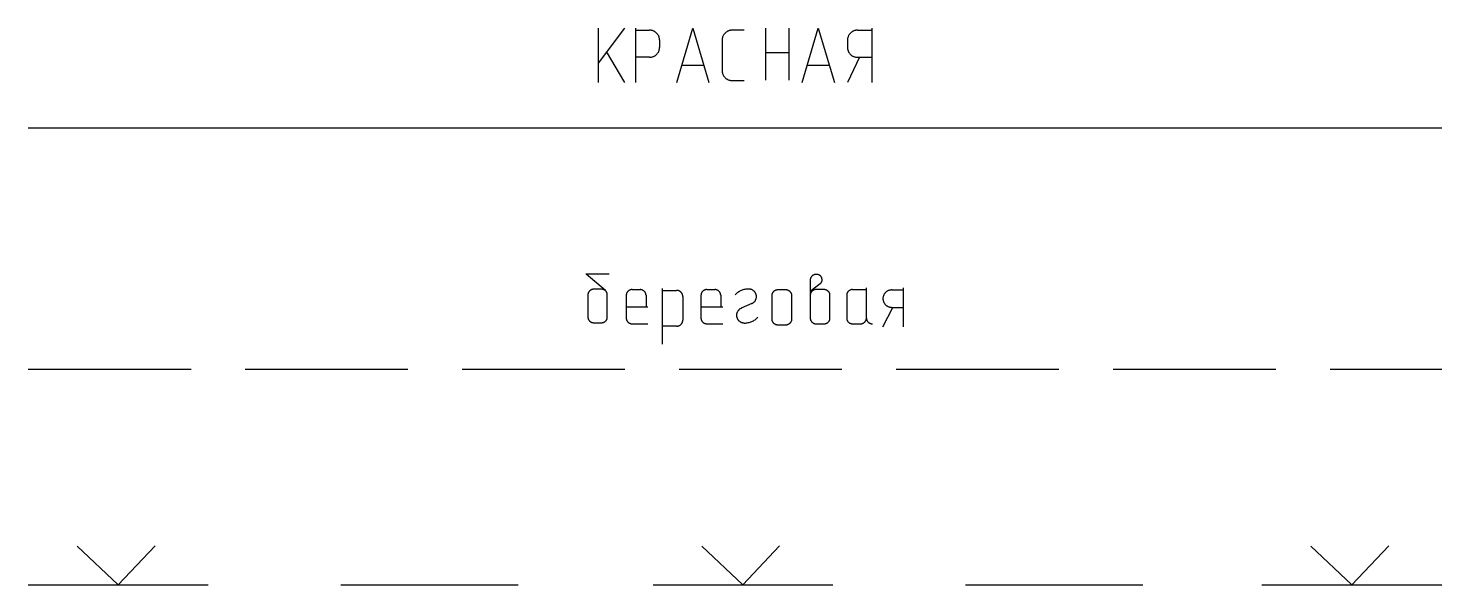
# Model space of a CAD drawing. Extents: x -2918 to -212, y 225 to 5715.
# Drawn here: x -475.18 to -437.94, y 1008.74 to 1023.41 of the extents above; entities that cross this region are included whole.
import ezdxf

# ---------------------------------------------------------------- set-up
doc = ezdxf.new("R2010")
doc.units = 0
doc.layers.get('0').update_dxf_attribs({"linetype": 'CONTINUOUS'})

# ---------------------------------------------------------------- blocks, each defined once
blk = doc.blocks.new('УСЛ__ОБОЗНАЧЕНИЯ_ГЕО_2')
at = {"color": 18, "linetype": 'CONTINUOUS'}
for p, q in [((15.363, -8.653), (15.363, -10.082)), ((16.053, -8.653), (15.363, -9.572)), ((16.342, -8.653), (16.342, -10.082)), ((16.342, -8.704), (16.713, -8.704)), ((19.212, -8.704), (18.893, -8.704)), ((19.771, -8.653), (19.771, -10.024)), ((20.382, -8.653), (20.382, -10.024)), ((22.196, -8.704), (22.568, -8.704)), ((22.568, -8.653), (22.568, -10.082)), ((15.575, -9.265), (16.053, -10.082)), ((16.978, -8.959), (16.978, -9.163)), ((18.628, -8.959), (18.628, -9.776)), ((19.771, -9.289), (20.382, -9.289)), ((21.931, -8.959), (21.931, -9.163)), ((16.713, -9.418), (16.342, -9.418)), ((17.572, -9.624), (18.151, -9.624)), ((20.875, -9.624), (21.454, -9.624)), ((22.249, -9.418), (21.931, -10.082)), ((22.196, -9.418), (22.568, -9.418)), ((18.893, -10.031), (19.212, -10.031)), ((0.348, -11.275), (18.967, -11.275)), ((18.967, -11.275), (37.586, -11.275)), ((15.654, -15.139), (15.041, -15.139)), ((15.551, -15.568), (15.042, -15.139)), ((15.45, -15.532), (15.245, -15.532)), ((16.257, -15.541), (16.466, -15.541)), ((17.046, -15.509), (17.046, -16.977)), ((17.046, -15.562), (17.427, -15.562)), ((18.226, -15.541), (18.435, -15.541)), ((19.952, -15.633), (19.948, -15.64)), ((19.956, -15.626), (19.952, -15.633)), ((19.96, -15.619), (19.956, -15.626)), ((19.965, -15.612), (19.96, -15.619)), ((19.97, -15.606), (19.965, -15.612)), ((19.975, -15.6), (19.97, -15.606)), ((19.981, -15.594), (19.975, -15.6)), ((19.987, -15.589), (19.981, -15.594)), ((19.994, -15.583), (19.987, -15.589)), ((20, -15.579), (19.994, -15.583)), ((20.007, -15.574), (20, -15.579)), ((20.014, -15.57), (20.007, -15.574)), ((20.021, -15.566), (20.014, -15.57)), ((20.029, -15.563), (20.021, -15.566)), ((20.037, -15.56), (20.029, -15.563)), ((20.044, -15.557), (20.037, -15.56)), ((20.052, -15.555), (20.044, -15.557)), ((20.061, -15.553), (20.052, -15.555)), ((20.069, -15.551), (20.061, -15.553)), ((20.077, -15.55), (20.069, -15.551)), ((20.085, -15.55), (20.077, -15.55)), ((20.094, -15.549), (20.085, -15.55)), ((20.306, -15.549), (20.094, -15.549)), ((20.314, -15.55), (20.306, -15.549)), ((20.323, -15.55), (20.314, -15.55)), ((20.331, -15.551), (20.323, -15.55)), ((20.339, -15.553), (20.331, -15.551)), ((20.347, -15.555), (20.339, -15.553)), ((20.355, -15.557), (20.347, -15.555)), ((20.363, -15.56), (20.355, -15.557)), ((20.371, -15.563), (20.363, -15.56)), ((20.378, -15.566), (20.371, -15.563)), ((20.386, -15.57), (20.378, -15.566)), ((20.393, -15.574), (20.386, -15.57)), ((20.4, -15.579), (20.393, -15.574)), ((20.406, -15.583), (20.4, -15.579)), ((20.413, -15.589), (20.406, -15.583)), ((20.419, -15.594), (20.413, -15.589)), ((20.424, -15.6), (20.419, -15.594)), ((20.43, -15.606), (20.424, -15.6)), ((20.435, -15.612), (20.43, -15.606)), ((20.44, -15.619), (20.435, -15.612)), ((20.444, -15.626), (20.44, -15.619)), ((20.448, -15.633), (20.444, -15.626)), ((20.451, -15.64), (20.448, -15.633)), ((21.209, -15.391), (20.948, -15.591)), ((21.313, -15.541), (21.104, -15.541)), ((22.065, -15.541), (22.43, -15.541)), ((22.43, -16.293), (22.43, -15.491)), ((23.102, -15.549), (23.393, -15.549)), ((23.395, -15.498), (23.395, -16.519)), ((15.092, -15.679), (15.092, -16.268)), ((15.603, -16.268), (15.603, -15.679)), ((16.101, -15.691), (16.101, -16.293)), ((16.101, -15.992), (16.674, -15.992)), ((16.622, -15.691), (16.622, -15.992)), ((17.59, -15.719), (17.59, -16.348)), ((18.07, -15.691), (18.07, -16.293)), ((18.07, -15.992), (18.643, -15.992)), ((18.591, -15.691), (18.591, -15.992)), ((19.409, -15.912), (19.131, -16.035)), ((19.935, -15.694), (19.934, -15.702)), ((19.934, -15.702), (19.934, -16.315)), ((19.936, -15.679), (19.935, -15.687)), ((19.935, -15.687), (19.935, -15.694)), ((19.938, -15.671), (19.936, -15.679)), ((19.94, -15.663), (19.938, -15.671)), ((19.942, -15.655), (19.94, -15.663)), ((19.945, -15.648), (19.942, -15.655)), ((19.948, -15.64), (19.945, -15.648)), ((20.455, -15.648), (20.451, -15.64)), ((20.457, -15.655), (20.455, -15.648)), ((20.46, -15.663), (20.457, -15.655)), ((20.462, -15.671), (20.46, -15.663)), ((20.463, -15.679), (20.462, -15.671)), ((20.464, -15.687), (20.463, -15.679)), ((20.465, -15.694), (20.464, -15.687)), ((20.465, -15.702), (20.465, -15.694)), ((20.465, -16.315), (20.465, -15.702)), ((21.469, -16.293), (21.469, -15.691)), ((21.909, -15.691), (21.909, -16.293)), ((22.864, -16.519), (23.129, -16.009)), ((23.101, -16.009), (23.397, -16.009)), ((19.934, -16.315), (19.935, -16.323)), ((19.935, -16.323), (19.935, -16.331)), ((19.935, -16.331), (19.936, -16.339)), ((19.936, -16.339), (19.938, -16.347)), ((19.938, -16.347), (19.94, -16.355)), ((19.94, -16.355), (19.942, -16.362)), ((19.942, -16.362), (19.945, -16.37)), ((19.945, -16.37), (19.948, -16.377)), ((19.948, -16.377), (19.952, -16.384)), ((19.952, -16.384), (19.956, -16.391)), ((20.444, -16.391), (20.448, -16.384)), ((20.448, -16.384), (20.451, -16.377)), ((20.451, -16.377), (20.455, -16.37)), ((20.455, -16.37), (20.457, -16.362)), ((20.457, -16.362), (20.46, -16.355)), ((20.46, -16.355), (20.462, -16.347)), ((20.462, -16.347), (20.463, -16.339)), ((20.463, -16.339), (20.464, -16.331)), ((20.464, -16.331), (20.465, -16.323)), ((20.465, -16.323), (20.465, -16.315)), ((15.245, -16.415), (15.45, -16.415)), ((16.257, -16.443), (16.674, -16.443)), ((17.427, -16.505), (17.046, -16.505)), ((18.226, -16.443), (18.643, -16.443)), ((19.956, -16.391), (19.96, -16.398)), ((19.96, -16.398), (19.965, -16.405)), ((19.965, -16.405), (19.97, -16.411)), ((19.97, -16.411), (19.975, -16.417)), ((19.975, -16.417), (19.981, -16.423)), ((19.981, -16.423), (19.987, -16.429)), ((19.987, -16.429), (19.994, -16.434)), ((19.994, -16.434), (20, -16.439)), ((20, -16.439), (20.007, -16.443)), ((20.007, -16.443), (20.014, -16.447)), ((20.014, -16.447), (20.021, -16.451)), ((20.021, -16.451), (20.029, -16.455)), ((20.029, -16.455), (20.037, -16.458)), ((20.037, -16.458), (20.044, -16.46)), ((20.044, -16.46), (20.052, -16.463)), ((20.052, -16.463), (20.061, -16.465)), ((20.061, -16.465), (20.069, -16.466)), ((20.069, -16.466), (20.077, -16.467)), ((20.077, -16.467), (20.085, -16.468)), ((20.085, -16.468), (20.094, -16.468)), ((20.094, -16.468), (20.306, -16.468)), ((20.306, -16.468), (20.314, -16.468)), ((20.314, -16.468), (20.323, -16.467)), ((20.323, -16.467), (20.331, -16.466)), ((20.331, -16.466), (20.339, -16.465)), ((20.339, -16.465), (20.347, -16.463)), ((20.347, -16.463), (20.355, -16.46)), ((20.355, -16.46), (20.363, -16.458)), ((20.363, -16.458), (20.371, -16.455)), ((20.371, -16.455), (20.378, -16.451)), ((20.378, -16.451), (20.386, -16.447)), ((20.386, -16.447), (20.393, -16.443)), ((20.393, -16.443), (20.4, -16.439)), ((20.4, -16.439), (20.406, -16.434)), ((20.406, -16.434), (20.413, -16.429)), ((20.413, -16.429), (20.419, -16.423)), ((20.419, -16.423), (20.424, -16.417)), ((20.424, -16.417), (20.43, -16.411)), ((20.43, -16.411), (20.435, -16.405)), ((20.435, -16.405), (20.44, -16.398)), ((20.44, -16.398), (20.444, -16.391)), ((21.104, -16.443), (21.313, -16.443)), ((22.065, -16.443), (22.273, -16.443)), ((0.348, -17.635), (4.635, -17.635)), ((6.064, -17.635), (10.351, -17.635)), ((11.78, -17.635), (16.067, -17.635)), ((17.497, -17.635), (21.784, -17.635)), ((23.213, -17.635), (27.5, -17.635)), ((28.929, -17.635), (33.216, -17.635)), ((34.645, -17.635), (37.586, -17.635)), ((2.716, -23.321), (1.637, -22.301)), ((2.716, -23.321), (3.687, -22.299)), ((19.171, -23.321), (18.091, -22.3)), ((19.171, -23.321), (20.142, -22.299)), ((35.218, -23.321), (34.139, -22.301)), ((35.218, -23.321), (36.189, -22.299)), ((0.348, -23.321), (5.084, -23.321)), ((8.578, -23.321), (13.25, -23.321)), ((16.808, -23.321), (21.544, -23.321)), ((25.038, -23.321), (29.71, -23.321)), ((32.85, -23.321), (37.586, -23.321))]:
    blk.add_line(p, q, dxfattribs=at)
at = {"color": 18, "linetype": 'CONTINUOUS', "flags": 128}
for points in [[(16.978, -8.959), (16.978, -8.946), (16.977, -8.932), (16.975, -8.919), (16.973, -8.906), (16.97, -8.893), (16.966, -8.88), (16.961, -8.867), (16.956, -8.855), (16.95, -8.843), (16.943, -8.831), (16.936, -8.82), (16.928, -8.809), (16.919, -8.798), (16.91, -8.788), (16.901, -8.778), (16.891, -8.769), (16.88, -8.761), (16.869, -8.752), (16.858, -8.745), (16.846, -8.738), (16.834, -8.732), (16.821, -8.726), (16.808, -8.721), (16.795, -8.716), (16.782, -8.712), (16.768, -8.709), (16.755, -8.707), (16.741, -8.705), (16.727, -8.704), (16.713, -8.704)], [(17.432, -10.082), (17.856, -8.653), (18.281, -10.082)], [(18.893, -8.704), (18.879, -8.704), (18.866, -8.705), (18.852, -8.707), (18.838, -8.709), (18.824, -8.712), (18.811, -8.716), (18.798, -8.721), (18.785, -8.726), (18.773, -8.732), (18.761, -8.738), (18.749, -8.745), (18.737, -8.752), (18.726, -8.761), (18.716, -8.769), (18.706, -8.778), (18.696, -8.788), (18.687, -8.798), (18.679, -8.809), (18.671, -8.82), (18.663, -8.831), (18.657, -8.843), (18.651, -8.855), (18.645, -8.867), (18.641, -8.88), (18.637, -8.893), (18.634, -8.906), (18.631, -8.919), (18.629, -8.932), (18.628, -8.946), (18.628, -8.959)], [(20.734, -10.082), (21.159, -8.653), (21.584, -10.082)], [(22.196, -8.704), (22.182, -8.704), (22.168, -8.705), (22.154, -8.707), (22.141, -8.709), (22.127, -8.712), (22.114, -8.716), (22.101, -8.721), (22.088, -8.726), (22.075, -8.732), (22.063, -8.738), (22.051, -8.745), (22.04, -8.752), (22.029, -8.761), (22.018, -8.769), (22.008, -8.778), (21.999, -8.788), (21.99, -8.798), (21.981, -8.809), (21.973, -8.82), (21.966, -8.831), (21.959, -8.843), (21.954, -8.855), (21.948, -8.867), (21.944, -8.88), (21.94, -8.893), (21.937, -8.906), (21.934, -8.919), (21.932, -8.932), (21.931, -8.946), (21.931, -8.959)], [(16.713, -9.418), (16.727, -9.418), (16.741, -9.417), (16.755, -9.415), (16.768, -9.413), (16.782, -9.41), (16.795, -9.406), (16.808, -9.401), (16.821, -9.396), (16.834, -9.391), (16.846, -9.384), (16.858, -9.377), (16.869, -9.37), (16.88, -9.361), (16.891, -9.353), (16.901, -9.344), (16.91, -9.334), (16.919, -9.324), (16.928, -9.313), (16.936, -9.302), (16.943, -9.291), (16.95, -9.279), (16.956, -9.267), (16.961, -9.255), (16.966, -9.242), (16.97, -9.229), (16.973, -9.216), (16.975, -9.203), (16.977, -9.19), (16.978, -9.176), (16.978, -9.163)], [(21.931, -9.163), (21.931, -9.176), (21.932, -9.19), (21.934, -9.203), (21.937, -9.216), (21.94, -9.229), (21.944, -9.242), (21.948, -9.255), (21.954, -9.267), (21.959, -9.279), (21.966, -9.291), (21.973, -9.302), (21.981, -9.313), (21.99, -9.324), (21.999, -9.334), (22.008, -9.344), (22.018, -9.353), (22.029, -9.361), (22.04, -9.37), (22.051, -9.377), (22.063, -9.384), (22.075, -9.391), (22.088, -9.396), (22.101, -9.401), (22.114, -9.406), (22.127, -9.41), (22.141, -9.413), (22.154, -9.415), (22.168, -9.417), (22.182, -9.418), (22.196, -9.418)], [(18.628, -9.776), (18.628, -9.789), (18.629, -9.802), (18.631, -9.815), (18.634, -9.829), (18.637, -9.842), (18.641, -9.854), (18.645, -9.867), (18.651, -9.879), (18.657, -9.891), (18.663, -9.903), (18.671, -9.915), (18.679, -9.926), (18.687, -9.936), (18.696, -9.946), (18.706, -9.956), (18.716, -9.965), (18.726, -9.974), (18.737, -9.982), (18.749, -9.99), (18.761, -9.997), (18.773, -10.003), (18.785, -10.009), (18.798, -10.014), (18.811, -10.018), (18.824, -10.022), (18.838, -10.025), (18.852, -10.028), (18.866, -10.029), (18.879, -10.03), (18.893, -10.031)], [(21.104, -15.14), (21.096, -15.141), (21.088, -15.141), (21.08, -15.142), (21.072, -15.143), (21.064, -15.145), (21.056, -15.148), (21.048, -15.15), (21.041, -15.153), (21.033, -15.157), (21.026, -15.16), (21.019, -15.164), (21.013, -15.169), (21.006, -15.174), (21, -15.179), (20.994, -15.184), (20.988, -15.19), (20.983, -15.196), (20.978, -15.202), (20.973, -15.209), (20.969, -15.215), (20.965, -15.222), (20.962, -15.229), (20.959, -15.237), (20.956, -15.244), (20.954, -15.252), (20.952, -15.259), (20.95, -15.267), (20.949, -15.275), (20.948, -15.283), (20.948, -15.291), (20.948, -16.293)], [(21.209, -15.391), (21.214, -15.386), (21.22, -15.381), (21.225, -15.375), (21.23, -15.369), (21.235, -15.363), (21.239, -15.356), (21.243, -15.35), (21.247, -15.343), (21.25, -15.336), (21.253, -15.329), (21.255, -15.322), (21.257, -15.315), (21.259, -15.307), (21.26, -15.3), (21.261, -15.292), (21.261, -15.285), (21.261, -15.277), (21.26, -15.27), (21.26, -15.262), (21.258, -15.255), (21.257, -15.247), (21.254, -15.24), (21.252, -15.233), (21.249, -15.226), (21.246, -15.219), (21.242, -15.212), (21.238, -15.206), (21.233, -15.199), (21.229, -15.194), (21.224, -15.188), (21.218, -15.182), (21.213, -15.177), (21.207, -15.172), (21.201, -15.168), (21.194, -15.163), (21.187, -15.159), (21.18, -15.156), (21.173, -15.152), (21.166, -15.149), (21.159, -15.147), (21.151, -15.145), (21.143, -15.143), (21.136, -15.142), (21.128, -15.141), (21.12, -15.14), (21.112, -15.14), (21.104, -15.14)], [(15.245, -15.532), (15.237, -15.532), (15.229, -15.533), (15.221, -15.534), (15.214, -15.535), (15.206, -15.537), (15.198, -15.539), (15.19, -15.542), (15.183, -15.545), (15.176, -15.548), (15.169, -15.552), (15.162, -15.556), (15.155, -15.56), (15.149, -15.565), (15.143, -15.57), (15.137, -15.575), (15.132, -15.58), (15.126, -15.586), (15.122, -15.593), (15.117, -15.599), (15.113, -15.605), (15.109, -15.612), (15.106, -15.619), (15.102, -15.626), (15.1, -15.634), (15.098, -15.641), (15.096, -15.648), (15.094, -15.656), (15.093, -15.664), (15.093, -15.671), (15.092, -15.679)], [(15.603, -15.679), (15.602, -15.671), (15.602, -15.664), (15.601, -15.656), (15.599, -15.648), (15.597, -15.641), (15.595, -15.634), (15.592, -15.626), (15.589, -15.619), (15.586, -15.612), (15.582, -15.605), (15.578, -15.599), (15.573, -15.593), (15.569, -15.586), (15.563, -15.58), (15.558, -15.575), (15.552, -15.57), (15.546, -15.565), (15.54, -15.56), (15.533, -15.556), (15.526, -15.552), (15.519, -15.548), (15.512, -15.545), (15.504, -15.542), (15.497, -15.539), (15.489, -15.537), (15.481, -15.535), (15.474, -15.534), (15.466, -15.533), (15.458, -15.532), (15.45, -15.532)], [(16.257, -15.541), (16.249, -15.541), (16.241, -15.542), (16.233, -15.543), (16.225, -15.544), (16.217, -15.546), (16.209, -15.548), (16.201, -15.551), (16.194, -15.554), (16.186, -15.557), (16.179, -15.561), (16.172, -15.565), (16.165, -15.57), (16.159, -15.575), (16.152, -15.58), (16.147, -15.585), (16.141, -15.591), (16.136, -15.597), (16.131, -15.603), (16.126, -15.61), (16.122, -15.616), (16.118, -15.623), (16.114, -15.63), (16.111, -15.638), (16.108, -15.645), (16.106, -15.653), (16.104, -15.66), (16.103, -15.668), (16.102, -15.676), (16.101, -15.683), (16.101, -15.691)], [(16.622, -15.691), (16.622, -15.683), (16.621, -15.676), (16.62, -15.668), (16.618, -15.66), (16.617, -15.653), (16.614, -15.645), (16.611, -15.638), (16.608, -15.63), (16.605, -15.623), (16.601, -15.616), (16.597, -15.61), (16.592, -15.603), (16.587, -15.597), (16.582, -15.591), (16.576, -15.585), (16.57, -15.58), (16.564, -15.575), (16.557, -15.57), (16.551, -15.565), (16.544, -15.561), (16.537, -15.557), (16.529, -15.554), (16.522, -15.551), (16.514, -15.548), (16.506, -15.546), (16.498, -15.544), (16.49, -15.543), (16.482, -15.542), (16.474, -15.541), (16.466, -15.541)], [(17.59, -15.719), (17.59, -15.711), (17.59, -15.703), (17.589, -15.694), (17.587, -15.686), (17.585, -15.678), (17.583, -15.67), (17.58, -15.663), (17.576, -15.655), (17.573, -15.648), (17.569, -15.64), (17.564, -15.633), (17.559, -15.627), (17.554, -15.62), (17.549, -15.614), (17.543, -15.608), (17.536, -15.602), (17.53, -15.597), (17.523, -15.592), (17.516, -15.587), (17.509, -15.583), (17.501, -15.579), (17.493, -15.575), (17.486, -15.572), (17.478, -15.569), (17.469, -15.567), (17.461, -15.565), (17.453, -15.564), (17.444, -15.563), (17.436, -15.562), (17.427, -15.562)], [(18.226, -15.541), (18.218, -15.541), (18.21, -15.542), (18.201, -15.543), (18.194, -15.544), (18.186, -15.546), (18.178, -15.548), (18.17, -15.551), (18.163, -15.554), (18.155, -15.557), (18.148, -15.561), (18.141, -15.565), (18.134, -15.57), (18.128, -15.575), (18.121, -15.58), (18.116, -15.585), (18.11, -15.591), (18.104, -15.597), (18.1, -15.603), (18.095, -15.61), (18.091, -15.616), (18.087, -15.623), (18.083, -15.63), (18.08, -15.638), (18.077, -15.645), (18.075, -15.653), (18.073, -15.66), (18.072, -15.668), (18.071, -15.676), (18.07, -15.683), (18.07, -15.691)], [(18.591, -15.691), (18.591, -15.683), (18.59, -15.676), (18.589, -15.668), (18.587, -15.66), (18.585, -15.653), (18.583, -15.645), (18.58, -15.638), (18.577, -15.63), (18.574, -15.623), (18.57, -15.616), (18.566, -15.61), (18.561, -15.603), (18.556, -15.597), (18.551, -15.591), (18.545, -15.585), (18.539, -15.58), (18.533, -15.575), (18.526, -15.57), (18.52, -15.565), (18.513, -15.561), (18.506, -15.557), (18.498, -15.554), (18.49, -15.551), (18.483, -15.548), (18.475, -15.546), (18.467, -15.544), (18.459, -15.543), (18.451, -15.542), (18.443, -15.541), (18.435, -15.541)], [(19.322, -15.526), (19.297, -15.527), (19.272, -15.529), (19.248, -15.532), (19.223, -15.536), (19.199, -15.542), (19.176, -15.549), (19.152, -15.557), (19.13, -15.567), (19.107, -15.577), (19.086, -15.589), (19.065, -15.602), (19.045, -15.615), (19.026, -15.63), (19.007, -15.646), (18.99, -15.663), (18.973, -15.68)], [(19.4, -15.916), (19.41, -15.912), (19.42, -15.907), (19.429, -15.901), (19.439, -15.896), (19.448, -15.889), (19.457, -15.883), (19.465, -15.875), (19.473, -15.868), (19.481, -15.86), (19.487, -15.852), (19.494, -15.843), (19.5, -15.834), (19.506, -15.825), (19.511, -15.815), (19.515, -15.805), (19.519, -15.795), (19.523, -15.785), (19.526, -15.775), (19.528, -15.764), (19.53, -15.754), (19.531, -15.743), (19.531, -15.732), (19.531, -15.721), (19.53, -15.711), (19.529, -15.7), (19.527, -15.69), (19.525, -15.679), (19.522, -15.669), (19.518, -15.658), (19.514, -15.648), (19.51, -15.639), (19.505, -15.629), (19.499, -15.62), (19.493, -15.611), (19.486, -15.602), (19.479, -15.594), (19.471, -15.586), (19.463, -15.579), (19.455, -15.572), (19.446, -15.565), (19.437, -15.559), (19.427, -15.553), (19.417, -15.548), (19.407, -15.543), (19.397, -15.539), (19.386, -15.536), (19.376, -15.533), (19.365, -15.53), (19.354, -15.528), (19.343, -15.527), (19.332, -15.526), (19.321, -15.526)], [(21.104, -15.541), (21.096, -15.541), (21.088, -15.542), (21.08, -15.543), (21.072, -15.544), (21.064, -15.546), (21.056, -15.548), (21.048, -15.551), (21.041, -15.554), (21.033, -15.557), (21.026, -15.561), (21.019, -15.565), (21.013, -15.57), (21.006, -15.575), (21, -15.58), (20.994, -15.585), (20.988, -15.591), (20.983, -15.597), (20.978, -15.603), (20.973, -15.61), (20.969, -15.616), (20.965, -15.623), (20.962, -15.63), (20.959, -15.638), (20.956, -15.645), (20.954, -15.653), (20.952, -15.66), (20.95, -15.668), (20.949, -15.676), (20.948, -15.683), (20.948, -15.691)], [(21.469, -15.691), (21.469, -15.683), (21.468, -15.676), (21.467, -15.668), (21.466, -15.66), (21.464, -15.653), (21.462, -15.645), (21.459, -15.638), (21.456, -15.63), (21.452, -15.623), (21.448, -15.616), (21.444, -15.61), (21.439, -15.603), (21.434, -15.597), (21.429, -15.591), (21.423, -15.585), (21.418, -15.58), (21.411, -15.575), (21.405, -15.57), (21.398, -15.565), (21.391, -15.561), (21.384, -15.557), (21.376, -15.554), (21.369, -15.551), (21.361, -15.548), (21.353, -15.546), (21.345, -15.544), (21.337, -15.543), (21.329, -15.542), (21.321, -15.541), (21.313, -15.541)], [(22.065, -15.541), (22.057, -15.541), (22.049, -15.542), (22.04, -15.543), (22.032, -15.544), (22.025, -15.546), (22.017, -15.548), (22.009, -15.551), (22.001, -15.554), (21.994, -15.557), (21.987, -15.561), (21.98, -15.565), (21.973, -15.57), (21.967, -15.575), (21.96, -15.58), (21.954, -15.585), (21.949, -15.591), (21.943, -15.597), (21.939, -15.603), (21.934, -15.61), (21.93, -15.616), (21.926, -15.623), (21.922, -15.63), (21.919, -15.638), (21.916, -15.645), (21.914, -15.653), (21.912, -15.66), (21.911, -15.668), (21.91, -15.676), (21.909, -15.683), (21.909, -15.691)], [(23.103, -15.549), (23.09, -15.55), (23.078, -15.551), (23.065, -15.552), (23.053, -15.554), (23.041, -15.557), (23.029, -15.561), (23.017, -15.565), (23.006, -15.569), (22.994, -15.574), (22.983, -15.58), (22.973, -15.587), (22.962, -15.593), (22.952, -15.601), (22.943, -15.609), (22.934, -15.617), (22.925, -15.625), (22.917, -15.635), (22.91, -15.644), (22.902, -15.654), (22.896, -15.664), (22.89, -15.675), (22.885, -15.686), (22.88, -15.697), (22.876, -15.708), (22.872, -15.72), (22.869, -15.732), (22.867, -15.743), (22.865, -15.755), (22.864, -15.767), (22.864, -15.779), (22.864, -15.791), (22.865, -15.803), (22.867, -15.815), (22.869, -15.827), (22.872, -15.839), (22.876, -15.85), (22.88, -15.862), (22.885, -15.873), (22.89, -15.883), (22.896, -15.894), (22.902, -15.904), (22.91, -15.914), (22.917, -15.924), (22.925, -15.933), (22.934, -15.942), (22.943, -15.95), (22.952, -15.958), (22.962, -15.965), (22.973, -15.972), (22.983, -15.978), (22.994, -15.984), (23.006, -15.989), (23.017, -15.994), (23.029, -15.998), (23.041, -16.001), (23.053, -16.004), (23.065, -16.006), (23.078, -16.008), (23.09, -16.009), (23.103, -16.009)], [(15.092, -16.268), (15.093, -16.276), (15.093, -16.283), (15.094, -16.291), (15.096, -16.299), (15.098, -16.306), (15.1, -16.314), (15.102, -16.321), (15.106, -16.328), (15.109, -16.335), (15.113, -16.342), (15.117, -16.348), (15.122, -16.355), (15.126, -16.361), (15.132, -16.367), (15.137, -16.372), (15.143, -16.377), (15.149, -16.382), (15.155, -16.387), (15.162, -16.391), (15.169, -16.395), (15.176, -16.399), (15.183, -16.402), (15.19, -16.405), (15.198, -16.408), (15.206, -16.41), (15.214, -16.412), (15.221, -16.413), (15.229, -16.414), (15.237, -16.415), (15.245, -16.415)], [(15.45, -16.415), (15.458, -16.415), (15.466, -16.414), (15.474, -16.413), (15.481, -16.412), (15.489, -16.41), (15.497, -16.408), (15.504, -16.405), (15.512, -16.402), (15.519, -16.399), (15.526, -16.395), (15.533, -16.391), (15.54, -16.387), (15.546, -16.382), (15.552, -16.377), (15.558, -16.372), (15.563, -16.367), (15.569, -16.361), (15.573, -16.355), (15.578, -16.348), (15.582, -16.342), (15.586, -16.335), (15.589, -16.328), (15.592, -16.321), (15.595, -16.314), (15.597, -16.306), (15.599, -16.299), (15.601, -16.291), (15.602, -16.283), (15.602, -16.276), (15.603, -16.268)], [(16.101, -16.293), (16.101, -16.3), (16.102, -16.308), (16.103, -16.316), (16.104, -16.324), (16.106, -16.331), (16.108, -16.339), (16.111, -16.346), (16.114, -16.354), (16.118, -16.361), (16.122, -16.368), (16.126, -16.374), (16.131, -16.381), (16.136, -16.387), (16.141, -16.393), (16.147, -16.399), (16.152, -16.404), (16.159, -16.409), (16.165, -16.414), (16.172, -16.419), (16.179, -16.423), (16.186, -16.427), (16.194, -16.43), (16.201, -16.433), (16.209, -16.436), (16.217, -16.438), (16.225, -16.44), (16.233, -16.441), (16.241, -16.442), (16.249, -16.443), (16.257, -16.443)], [(17.427, -16.505), (17.436, -16.505), (17.444, -16.504), (17.453, -16.503), (17.461, -16.502), (17.469, -16.5), (17.478, -16.497), (17.486, -16.495), (17.493, -16.491), (17.501, -16.488), (17.509, -16.484), (17.516, -16.48), (17.523, -16.475), (17.53, -16.47), (17.536, -16.465), (17.543, -16.459), (17.549, -16.453), (17.554, -16.447), (17.559, -16.44), (17.564, -16.433), (17.569, -16.426), (17.573, -16.419), (17.576, -16.412), (17.58, -16.404), (17.583, -16.396), (17.585, -16.389), (17.587, -16.38), (17.589, -16.372), (17.59, -16.364), (17.59, -16.356), (17.59, -16.348)], [(18.07, -16.293), (18.07, -16.3), (18.071, -16.308), (18.072, -16.316), (18.073, -16.324), (18.075, -16.331), (18.077, -16.339), (18.08, -16.346), (18.083, -16.354), (18.087, -16.361), (18.091, -16.368), (18.095, -16.374), (18.1, -16.381), (18.104, -16.387), (18.11, -16.393), (18.116, -16.399), (18.121, -16.404), (18.128, -16.409), (18.134, -16.414), (18.141, -16.419), (18.148, -16.423), (18.155, -16.427), (18.163, -16.43), (18.17, -16.433), (18.178, -16.436), (18.186, -16.438), (18.194, -16.44), (18.201, -16.441), (18.21, -16.442), (18.218, -16.443), (18.226, -16.443)], [(19.147, -16.028), (19.137, -16.032), (19.127, -16.036), (19.117, -16.041), (19.107, -16.046), (19.098, -16.052), (19.089, -16.059), (19.08, -16.065), (19.072, -16.072), (19.064, -16.08), (19.057, -16.088), (19.05, -16.097), (19.043, -16.105), (19.037, -16.114), (19.032, -16.124), (19.027, -16.133), (19.023, -16.143), (19.019, -16.153), (19.015, -16.163), (19.013, -16.174), (19.01, -16.184), (19.009, -16.195), (19.008, -16.206), (19.007, -16.216), (19.007, -16.227), (19.008, -16.238), (19.01, -16.248), (19.011, -16.259), (19.014, -16.269), (19.017, -16.28), (19.021, -16.29), (19.025, -16.3), (19.029, -16.309), (19.035, -16.319), (19.04, -16.328), (19.047, -16.337), (19.053, -16.346), (19.061, -16.354), (19.068, -16.362), (19.076, -16.369), (19.085, -16.376), (19.094, -16.383), (19.103, -16.389), (19.112, -16.394), (19.122, -16.4), (19.132, -16.404), (19.142, -16.408), (19.153, -16.412), (19.163, -16.415), (19.174, -16.417), (19.185, -16.419), (19.196, -16.421), (19.207, -16.422), (19.219, -16.422)], [(19.218, -16.424), (19.242, -16.423), (19.267, -16.421), (19.291, -16.418), (19.316, -16.413), (19.34, -16.408), (19.364, -16.401), (19.387, -16.393), (19.409, -16.383), (19.432, -16.373), (19.453, -16.361), (19.474, -16.348), (19.494, -16.334), (19.514, -16.32), (19.532, -16.304), (19.55, -16.287), (19.566, -16.27)], [(20.948, -16.293), (20.948, -16.3), (20.949, -16.308), (20.95, -16.316), (20.952, -16.324), (20.954, -16.331), (20.956, -16.339), (20.959, -16.346), (20.962, -16.354), (20.965, -16.361), (20.969, -16.368), (20.973, -16.374), (20.978, -16.381), (20.983, -16.387), (20.988, -16.393), (20.994, -16.399), (21, -16.404), (21.006, -16.409), (21.013, -16.414), (21.019, -16.419), (21.026, -16.423), (21.033, -16.427), (21.041, -16.43), (21.048, -16.433), (21.056, -16.436), (21.064, -16.438), (21.072, -16.44), (21.08, -16.441), (21.088, -16.442), (21.096, -16.443), (21.104, -16.443)], [(21.313, -16.443), (21.321, -16.443), (21.329, -16.442), (21.337, -16.441), (21.345, -16.44), (21.353, -16.438), (21.361, -16.436), (21.369, -16.433), (21.376, -16.43), (21.384, -16.427), (21.391, -16.423), (21.398, -16.419), (21.405, -16.414), (21.411, -16.409), (21.418, -16.404), (21.423, -16.399), (21.429, -16.393), (21.434, -16.387), (21.439, -16.381), (21.444, -16.374), (21.448, -16.368), (21.452, -16.361), (21.456, -16.354), (21.459, -16.346), (21.462, -16.339), (21.464, -16.331), (21.466, -16.324), (21.467, -16.316), (21.468, -16.308), (21.469, -16.3), (21.469, -16.293)], [(21.909, -16.293), (21.909, -16.3), (21.91, -16.308), (21.911, -16.316), (21.912, -16.324), (21.914, -16.331), (21.916, -16.339), (21.919, -16.346), (21.922, -16.354), (21.926, -16.361), (21.93, -16.368), (21.934, -16.374), (21.939, -16.381), (21.943, -16.387), (21.949, -16.393), (21.954, -16.399), (21.96, -16.404), (21.967, -16.409), (21.973, -16.414), (21.98, -16.419), (21.987, -16.423), (21.994, -16.427), (22.001, -16.43), (22.009, -16.433), (22.017, -16.436), (22.025, -16.438), (22.032, -16.44), (22.04, -16.441), (22.049, -16.442), (22.057, -16.443), (22.065, -16.443)], [(22.273, -16.443), (22.282, -16.443), (22.29, -16.442), (22.298, -16.441), (22.306, -16.44), (22.314, -16.438), (22.322, -16.436), (22.329, -16.433), (22.337, -16.43), (22.345, -16.427), (22.351, -16.423), (22.359, -16.419), (22.365, -16.414), (22.372, -16.409), (22.378, -16.404), (22.384, -16.399), (22.39, -16.393), (22.395, -16.387), (22.4, -16.381), (22.405, -16.374), (22.409, -16.368), (22.413, -16.361), (22.416, -16.354), (22.419, -16.346), (22.422, -16.339), (22.424, -16.331), (22.426, -16.324), (22.428, -16.316), (22.429, -16.308), (22.43, -16.3), (22.43, -16.293), (22.43, -16.3), (22.43, -16.308), (22.432, -16.316), (22.433, -16.324), (22.435, -16.331), (22.437, -16.339), (22.44, -16.346), (22.443, -16.354), (22.447, -16.361), (22.451, -16.368), (22.455, -16.374), (22.46, -16.381), (22.465, -16.387), (22.47, -16.393), (22.476, -16.399), (22.481, -16.404), (22.488, -16.409), (22.494, -16.414), (22.501, -16.419), (22.508, -16.423), (22.515, -16.427), (22.523, -16.43), (22.53, -16.433), (22.538, -16.436), (22.546, -16.438), (22.554, -16.44), (22.562, -16.441), (22.57, -16.442), (22.578, -16.443), (22.586, -16.443)]]:
    blk.add_lwpolyline(points, dxfattribs=at)

msp = doc.modelspace()

# ---------------------------------------------------------------- block references
msp.add_blockref('УСЛ__ОБОЗНАЧЕНИЯ_ГЕО_2', (-475.527, 1032.066))

doc.saveas('drawing.dxf')
